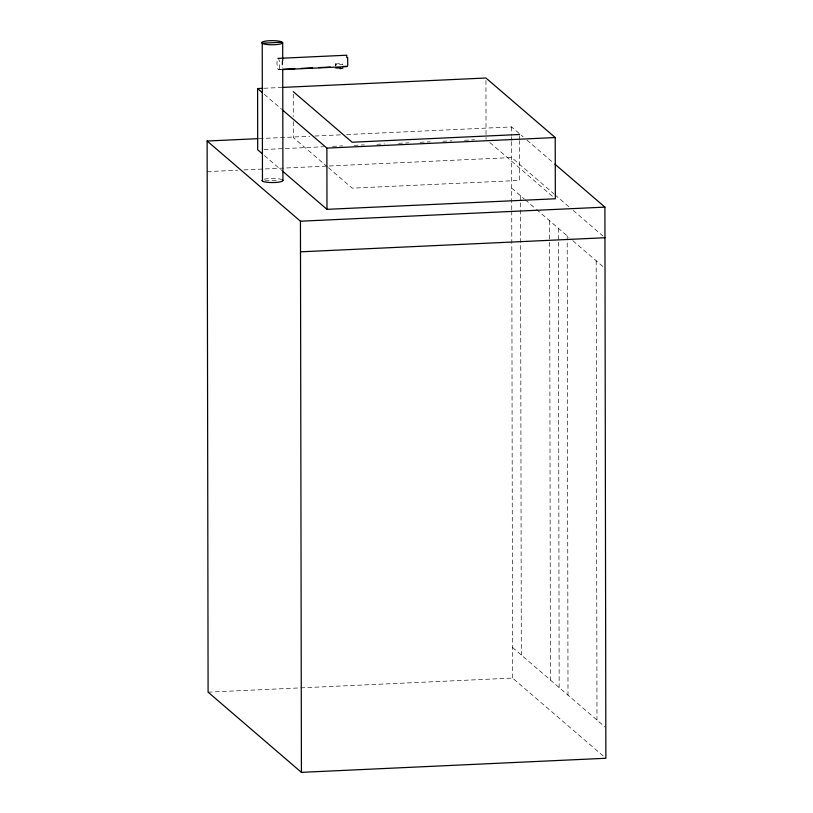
<?xml version="1.0" encoding="UTF-8"?>
<svg xmlns="http://www.w3.org/2000/svg" width="813" height="813" viewBox="0 0 813 813"><rect width="100%" height="100%" fill="white"/><g stroke="black" fill="none" stroke-linecap="round" stroke-linejoin="round"><path stroke-width="0.61" stroke-dasharray="4.07 3.05" d="M335.454 63.902L342.049 63.597L342.913 64.339L336.328 64.644L335.454 63.902L335.464 65.812M281.176 69.644L277.965 69.176A5.854 1.27 87.4 0 1 276.989 62.804A5.854 1.27 87.4 0 1 277.944 58.089L281.745 57.916M278.28 58.384L282.091 58.201M278.3 69.471L282.111 69.298M263.94 88.271L281.704 87.448M259.144 138.606L309.885 136.259M314.966 136.025L340.332 134.846M346.673 134.562L511.59 126.93L523.135 136.848M264.042 149.511L323.665 146.757M332.547 146.34L342.7 145.873M354.112 145.344L364.265 144.877M376.947 144.287L384.559 143.931M398.512 143.291L408.665 142.824M420.087 142.295L430.229 141.828M442.912 141.238L451.794 140.822M464.487 140.243L474.629 139.765M207.183 171.634L237.63 170.222M243.971 169.927L511.641 157.549L553.978 193.921M264.957 180.842L278.605 180.212M208.098 692.158L299.428 687.93M300.698 687.869L512.556 678.072L605.868 758.265M526.987 140.151L553.917 163.301M554.933 194.754L569.364 207.152M573.216 210.455L603.033 236.085M489.893 142.549L553.409 197.132M511.702 188.169L524.263 198.961M525.198 199.764L535.523 208.646M536.468 209.449L569.07 237.477M572.809 240.689L603.246 266.847M277.944 58.089L278.615 58.668A5.854 1.27 87.4 0 1 279.591 65.04A5.854 1.27 87.4 0 1 278.635 69.755M264.337 94.359L281.654 109.247M327.517 166.939L293.32 137.549L293.29 121.411M328.462 167.752L352.212 188.159L519.659 180.415L519.588 140.69M264.438 155.598L281.755 170.476M512.505 647.453L604.933 726.883M596.183 260.77L596.986 720.054M567.2 235.861L568.002 695.156M558.358 228.26L558.379 240.953M558.379 242.223L559.161 687.544M549.608 220.74L549.639 241.044M549.649 242.315L550.411 680.024M520.503 195.73L521.306 655.024M519.578 135.73L519.588 139.45M511.59 126.93L511.611 135.497M511.611 136.726L511.621 140.395M511.621 141.625L511.733 209.734M511.743 211.004L512.556 678.072M485.95 80.507L486.052 139.236M335.891 64.278L335.891 66.188M293.239 94.105L293.28 116.452M282.721 60.477L282.731 68.058M282.111 61.219L282.121 67.54M264.276 179.195A10.539 2.063 -0.1 0 1 281.715 179.521"/><path stroke-width="1.22" d="M347.72 65.609L347.71 57.489M340.058 68.698L342.923 68.17M282.081 42.256L262.233 43.17L262.467 180.964M282.081 58.201L346.785 55.213L346.785 57.672M283.371 69.237L294.794 68.709M301.135 68.414L312.548 67.886M318.889 67.591L330.312 67.062M342.995 66.473L346.805 66.3M282.446 69.583L347.141 66.595M335.901 68.099L340.291 67.896M262.518 153.942L257.701 149.805L257.599 88.566L262.67 88.332M282.965 87.398L485.94 78.007L555.218 137.549L555.33 198.779L326.989 209.348L282.721 171.309M554.883 164.135L604.902 207.122L605.868 758.265L301.41 772.35L208.098 692.158L207.132 141.015L257.873 138.667M519.578 134.491L352.131 142.234L293.239 91.625M282.619 110.07L326.877 148.108L555.218 137.549M207.132 141.015L300.444 221.207L604.902 207.122M300.495 251.827L604.963 237.742M282.69 42.774L281.481 41.737A10.539 2.063 -0.1 0 0 269.814 40.701A10.539 2.063 -0.1 0 0 261.623 42.652L262.833 43.689A10.539 2.063 -0.1 0 0 274.499 44.725A10.539 2.063 -0.1 0 0 282.69 42.774L282.721 60.477M257.599 88.566L262.406 92.702M282.324 180.039L282.924 180.557A10.539 2.063 -0.1 0 1 274.733 182.508A10.539 2.063 -0.1 0 1 263.077 181.482L261.867 180.435M326.877 148.108L326.989 209.348M300.444 221.207L301.41 772.35M282.731 69.318L282.924 180.557"/></g></svg>
